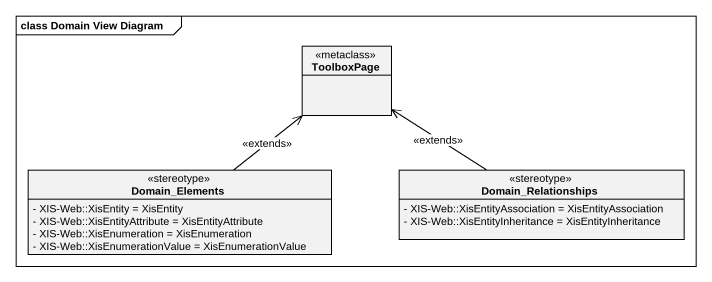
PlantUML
@startuml
mainframe class Domain View Diagram
hide circle
hide empty members
skinparam classAttributeIconSize 0
class ToolboxPage <<metaclass>>
class Domain_Elements <<stereotype>> {
  - XIS-Web::XisEntity = XisEntity
  - XIS-Web::XisEntityAttribute = XisEntityAttribute
  - XIS-Web::XisEnumeration = XisEnumeration
  - XIS-Web::XisEnumerationValue = XisEnumerationValue
}
class Domain_Relationships <<stereotype>> {
  - XIS-Web::XisEntityAssociation = XisEntityAssociation
  - XIS-Web::XisEntityInheritance = XisEntityInheritance
}
Domain_Elements -up-> ToolboxPage : <<extends>>
Domain_Relationships -up-> ToolboxPage : <<extends>>
@enduml
